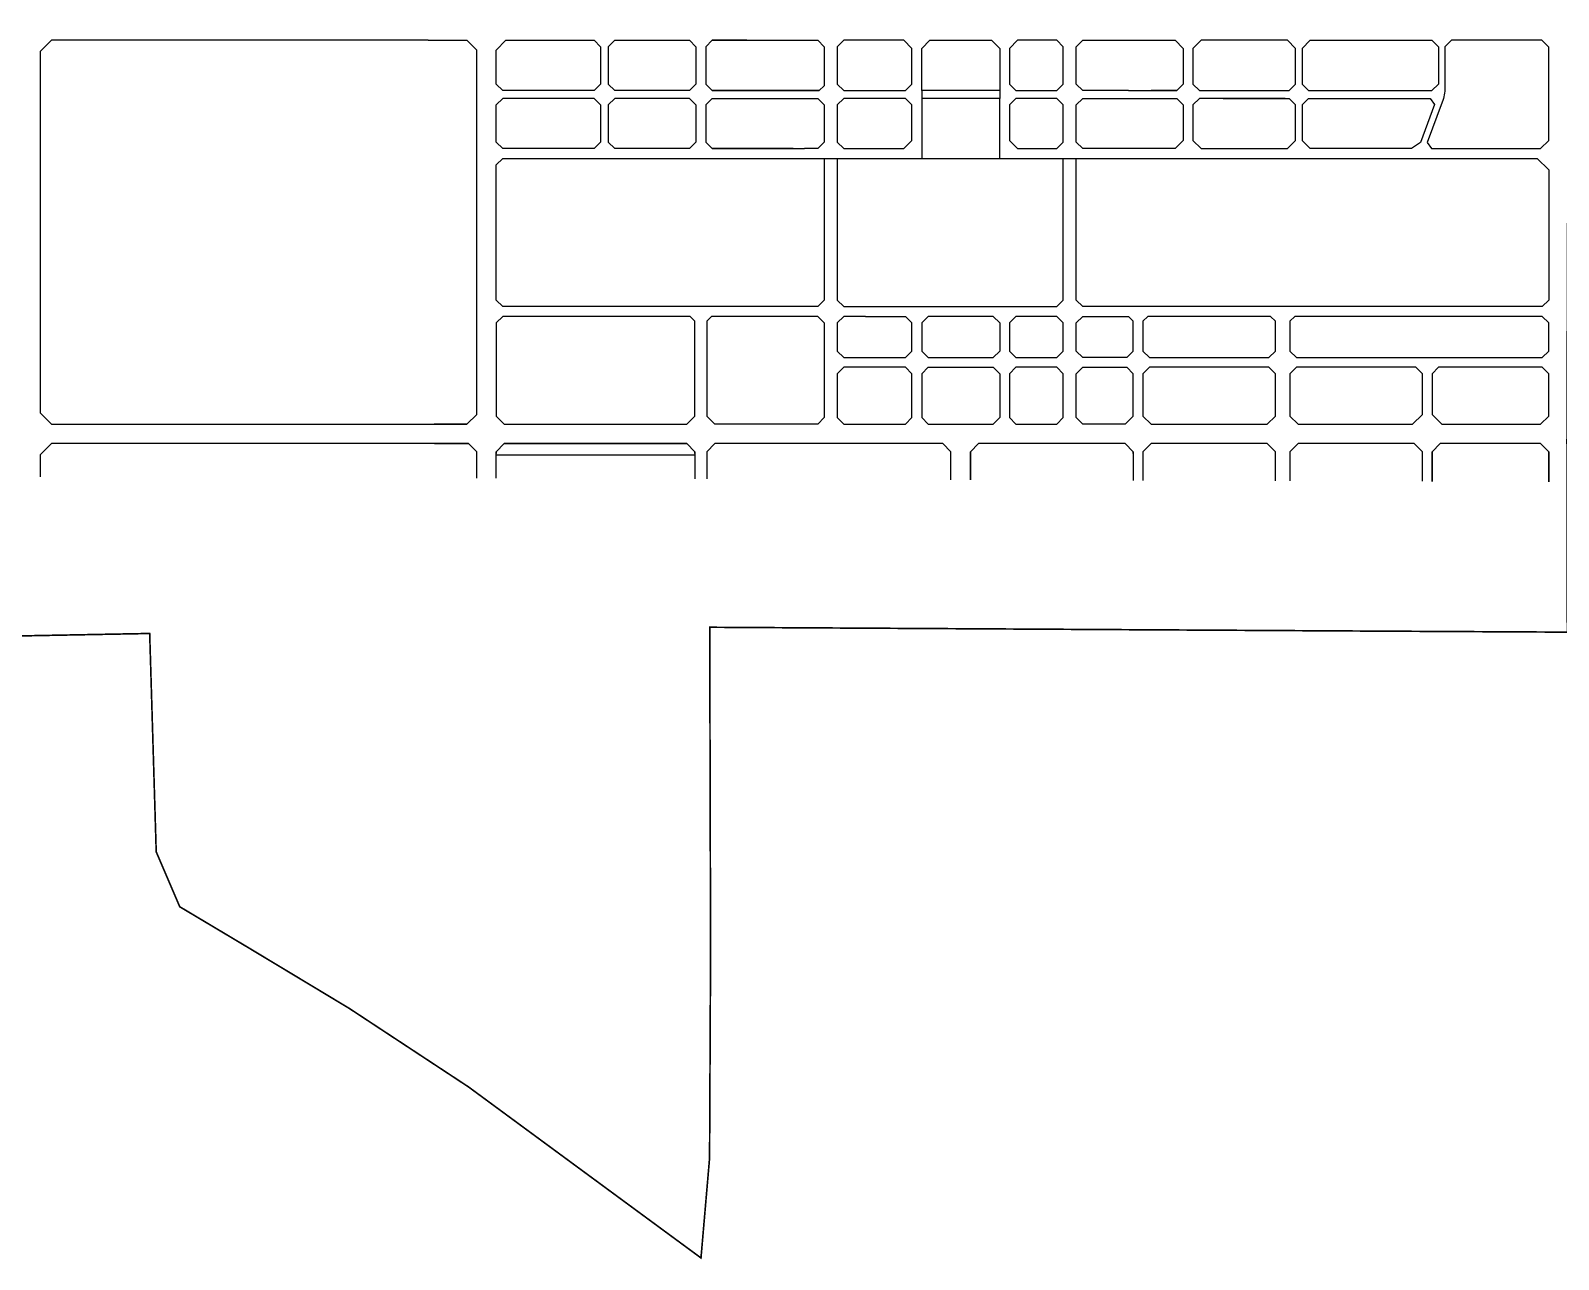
# Model space of a CAD drawing. Header units: millimetres. Extents: x 19715 to 35549, y 3563 to 14826.
# Drawn here: x 27119 to 31822, y 3563 to 7347 of the extents above; entities that cross this region are included whole.
import ezdxf

# ---------------------------------------------------------------- set-up
doc = ezdxf.new("R2010")
doc.units = ezdxf.units.MM
doc.linetypes.add('BORDER', pattern=[44.45, 12.7, -6.35, 12.7, -6.35, 0, -6.35])
doc.layers.add('0000边界', color=5, linetype='Continuous', lineweight=0)
doc.layers.add('RD-红线', color=7, linetype='Continuous')

msp = doc.modelspace()

# ---------------------------------------------------------------- linework, layer by layer
at = {"layer": '0000边界', "linetype": 'BORDER', "ltscale": 5, "const_width": 5}
msp.add_lwpolyline([(26470.3, 5471.5), (27485.8, 5490.6), (27505.9, 4818.2), (27578.4, 4649.1), (27786.6, 4524.9), (28100, 4336.2), (28467.3, 4094.3), (28943.8, 3743.6), (29182.9, 3567.7), (29209.3, 3874.7), (29212.4, 4511.4), (29209.8, 5509.7), (31324.7, 5497.5), (31849.8, 5494.7), (31848.7, 6083.7), (31852.4, 7282.2), (31887.4, 7317.2), (34366.2, 7317.2), (34367.8, 7451.8)], dxfattribs=at)
at = {"layer": 'RD-红线'}
for p, q in [((28462.4, 7317.2), (28492.4, 7287.2)), ((28552.4, 7287.2), (28582.4, 7317.2)), ((28552.4, 7287.2), (28582.4, 7317.2)), ((28582.4, 7317.2), (28853.6, 7317.2)), ((28853.6, 7317.2), (28873.6, 7297.2)), ((28873.6, 7297.2), (28873.6, 7182.4)), ((28917.6, 7317.2), (28897.6, 7297.2)), ((28897.6, 7297.2), (28897.6, 7182.4)), ((28917.6, 7317.2), (29147.4, 7317.2)), ((29147.4, 7317.2), (29167.4, 7297.2)), ((29147.4, 7317.2), (29167.4, 7297.2)), ((29167.4, 7297.2), (29167.4, 7182.4)), ((29197.4, 7297.2), (29217.4, 7317.2)), ((29217.4, 7317.2), (29197.4, 7297.2)), ((29217.4, 7317.2), (29197.4, 7297.2)), ((29197.4, 7297.2), (29197.4, 7182.4)), ((29217.4, 7317.2), (29493.1, 7317.2)), ((29324, 7317.2), (29217.4, 7317.2)), ((29217.4, 7317.2), (29493.1, 7317.2)), ((29493.1, 7317.2), (29542.2, 7317.2)), ((29493.1, 7317.2), (29542.2, 7317.2)), ((29542.2, 7317.2), (29562.2, 7297.2)), ((29542.2, 7317.2), (29562.2, 7297.2)), ((29562.2, 7297.2), (29562.2, 7177.4)), ((29602.2, 7297.2), (29622.2, 7317.2)), ((29602.2, 7297.2), (29602.2, 7182.4)), ((29807.4, 7317.2), (29622.2, 7317.2)), ((29832.4, 7292.2), (29807.4, 7317.2)), ((29832.4, 7292.2), (29807.4, 7317.2)), ((29832.4, 7182.4), (29832.4, 7292.2)), ((29862.4, 7292.2), (29887.4, 7317.2)), ((29887.4, 7317.2), (30077.4, 7317.2)), ((30077.4, 7317.2), (30102.4, 7292.2)), ((30157.4, 7317.2), (30132.4, 7292.2)), ((30157.4, 7317.2), (30132.4, 7292.2)), ((30132.4, 7292.2), (30132.4, 7182.4)), ((30498.5, 7317.2), (30642.4, 7317.2)), ((30642.4, 7317.2), (30667.4, 7292.2)), ((30722.4, 7317.2), (30697.4, 7292.2)), ((30722.4, 7317.2), (30697.4, 7292.2)), ((30697.4, 7292.2), (30697.4, 7182.4)), ((30975.9, 7317.2), (30722.4, 7317.2)), ((30975.9, 7317.2), (30722.4, 7317.2)), ((30988.4, 7317.2), (30722.4, 7317.2)), ((30988.4, 7317.2), (31013.4, 7292.2)), ((31013.4, 7182.4), (31013.4, 7292.2)), ((31033.4, 7292.2), (31058.4, 7317.2)), ((31033.4, 7292.2), (31033.4, 7182.4)), ((31058.4, 7317.2), (31433.1, 7317.2)), ((31433.1, 7317.2), (31453.1, 7297.2)), ((31453.1, 7297.2), (31453.1, 7182.4)), ((31792.4, 7296.2), (31771.4, 7317.2)), ((31792.4, 7287.2), (31792.4, 7296.2)), ((31792.4, 7008.6), (31792.4, 7296.2)), ((28492.4, 6165.2), (28492.4, 7287.2)), ((28552.4, 7182.4), (28552.4, 7287.2)), ((28572.4, 7162.4), (28552.4, 7182.4)), ((28853.6, 7162.4), (28572.4, 7162.4)), ((28853.6, 7162.4), (28873.6, 7182.4)), ((28897.6, 7182.4), (28917.6, 7162.4)), ((29147.4, 7162.4), (28917.6, 7162.4)), ((29147.4, 7162.4), (29167.4, 7182.4)), ((29217.4, 7162.4), (29197.4, 7182.4)), ((29547.2, 7162.4), (29217.4, 7162.4)), ((29217.4, 7162.4), (29547.2, 7162.4)), ((29562.2, 7177.4), (29547.2, 7162.4)), ((29602.2, 7182.4), (29622.2, 7162.4)), ((29622.2, 7162.4), (29812.4, 7162.4)), ((29812.4, 7162.4), (29832.4, 7182.4)), ((30132.4, 7182.4), (30152.4, 7162.4)), ((30697.4, 7182.4), (30717.4, 7162.4)), ((30717.4, 7162.4), (30980.9, 7162.4)), ((30790.2, 7162.4), (30993.4, 7162.4)), ((30993.4, 7162.4), (31013.4, 7182.4)), ((31053.4, 7162.4), (31033.4, 7182.4)), ((31053.4, 7162.4), (31433.1, 7162.4)), ((31433.1, 7162.4), (31453.1, 7182.4)), ((28572.4, 7138.4), (28552.4, 7118.4)), ((28552.4, 7003.6), (28552.4, 7118.4)), ((28853.6, 7138.4), (28572.4, 7138.4)), ((28853.6, 7138.4), (28873.6, 7118.4)), ((28873.6, 7118.4), (28873.6, 7003.6)), ((28917.6, 7138.4), (28897.6, 7118.4)), ((28897.6, 7118.4), (28897.6, 7003.6)), ((29147.4, 7138.4), (28917.6, 7138.4)), ((29147.4, 7138.4), (29167.4, 7118.4)), ((29167.4, 7118.4), (29167.4, 7003.6)), ((29217.4, 7138.4), (29197.4, 7118.4)), ((29197.4, 7118.4), (29197.4, 7003.6)), ((29812.4, 7138.4), (29832.4, 7118.4)), ((29832.4, 7008.6), (29832.4, 7118.4)), ((30152.4, 7138.4), (30132.4, 7118.4)), ((30152.4, 7138.4), (30132.4, 7118.4)), ((30132.4, 7118.4), (30132.4, 7008.6)), ((30132.4, 7118.4), (30132.4, 7008.6)), ((30717.4, 7138.4), (30697.4, 7118.4)), ((30697.4, 7118.4), (30697.4, 7008.6)), ((30980.9, 7138.4), (30717.4, 7138.4)), ((30790.2, 7138.4), (30993.4, 7138.4)), ((30993.4, 7138.4), (31013.4, 7118.4)), ((31013.4, 7008.6), (31013.4, 7118.4)), ((31033.4, 7118.4), (31053.4, 7138.4)), ((31033.4, 7118.4), (31033.4, 7008.6)), ((31053.4, 7138.4), (31428, 7138.4)), ((31441, 7119.6), (31397.4, 7002.4)), ((31428, 7138.4), (31441, 7119.6)), ((29807.4, 6983.6), (29832.4, 7008.6)), ((29807.4, 6983.6), (29832.4, 7008.6)), ((30132.4, 7008.6), (30157.4, 6983.6)), ((30132.4, 7008.6), (30157.4, 6983.6)), ((30132.4, 7008.6), (30157.4, 6983.6)), ((30667.4, 7008.6), (30642.4, 6983.6)), ((30697.4, 7008.6), (30722.4, 6983.6)), ((30697.4, 7008.6), (30722.4, 6983.6)), ((31013.4, 7008.6), (30988.4, 6983.6)), ((31033.4, 7008.6), (31058.4, 6983.6)), ((31767.4, 6983.6), (31792.4, 7008.6)), ((28572.4, 6983.6), (28552.4, 7003.6)), ((28572.4, 6983.6), (28552.4, 7003.6)), ((28853.6, 6983.6), (28572.4, 6983.6)), ((28873.6, 7003.6), (28853.6, 6983.6)), ((28897.6, 7003.6), (28917.6, 6983.6)), ((29147.4, 6983.6), (28917.6, 6983.6)), ((29167.4, 7003.6), (29147.4, 6983.6)), ((29167.4, 7003.6), (29147.4, 6983.6)), ((29217.4, 6983.6), (29197.4, 7003.6)), ((29197.4, 7003.6), (29217.4, 6983.6)), ((29197.4, 7003.6), (29217.4, 6983.6)), ((29466.4, 6983.6), (29217.4, 6983.6)), ((29217.4, 6983.6), (29501.2, 6983.6)), ((29217.4, 6983.6), (29501.2, 6983.6)), ((29542.2, 6983.6), (29501.2, 6983.6)), ((29542.2, 6983.6), (29501.2, 6983.6)), ((29562.2, 7003.6), (29542.2, 6983.6)), ((29562.2, 7003.6), (29542.2, 6983.6)), ((29622.2, 6983.6), (29757.4, 6983.6)), ((29862.4, 6991.6), (29862.4, 6953.6)), ((30642.4, 6983.6), (30498.5, 6983.6)), ((30722.4, 6983.6), (30975.9, 6983.6)), ((30722.4, 6983.6), (30988.4, 6983.6)), ((31370.4, 6983.6), (31058.4, 6983.6)), ((31397.4, 7002.4), (31370.4, 6983.6)), ((28552.4, 6517.1), (28552.4, 6933.6)), ((28572.4, 6953.6), (29582.2, 6953.6)), ((29562.2, 6953.6), (29562.2, 6517.1)), ((29582.2, 6953.6), (31757.4, 6953.6)), ((29602.2, 6953.6), (29602.2, 6517.1)), ((30297.9, 6517.1), (30297.9, 6953.6)), ((30337.9, 6517.1), (30337.9, 6953.6)), ((31757.4, 6953.6), (31792.4, 6918.6)), ((31792.4, 6918.6), (31792.4, 6517.1)), ((28572.4, 6497.1), (28552.4, 6517.1)), ((29542.2, 6497.1), (28572.4, 6497.1)), ((29562.2, 6517.1), (29542.2, 6497.1)), ((29602.2, 6517.1), (29622.2, 6497.1)), ((29622.2, 6497.1), (30277.9, 6497.1)), ((30277.9, 6497.1), (30297.9, 6517.1)), ((30357.9, 6497.1), (30337.9, 6517.1)), ((31772.4, 6497.1), (30357.9, 6497.1)), ((31792.4, 6517.1), (31772.4, 6497.1)), ((31792.4, 6517.1), (31772.4, 6497.1)), ((28572.4, 6467.1), (28552.4, 6447.1)), ((28552.4, 6447.1), (28552.4, 6360.2)), ((29149.4, 6467.1), (28572.4, 6467.1)), ((29164.4, 6452.1), (29149.4, 6467.1)), ((29164.4, 6290.2), (29164.4, 6452.1)), ((29215.4, 6467.1), (29200.4, 6452.1)), ((29200.4, 6452.1), (29200.4, 6290.2)), ((29542.2, 6467.1), (29215.4, 6467.1)), ((29542.2, 6467.1), (29562.2, 6447.1)), ((29622.2, 6467.1), (29602.2, 6447.1)), ((29602.2, 6447.1), (29602.2, 6360.2)), ((29689.2, 6467.1), (29622.2, 6467.1)), ((29689.2, 6467.1), (29812.4, 6467.1)), ((29812.4, 6467.1), (29832.4, 6447.1)), ((29832.4, 6360.2), (29832.4, 6447.1)), ((29882.4, 6467.1), (29862.4, 6447.1)), ((29862.4, 6447.1), (29862.4, 6360.2)), ((30082.4, 6467.1), (30102.4, 6447.1)), ((30102.4, 6447.1), (30102.4, 6360.2)), ((30152.4, 6467.1), (30132.4, 6447.1)), ((30132.4, 6447.1), (30132.4, 6360.2)), ((30277.9, 6467.1), (30152.4, 6467.1)), ((30297.9, 6447.1), (30277.9, 6467.1)), ((30297.9, 6360.2), (30297.9, 6447.1)), ((30337.9, 6447.1), (30357.9, 6467.1)), ((30337.9, 6360.2), (30337.9, 6447.1)), ((30357.9, 6467.1), (30498.5, 6467.1)), ((30513.5, 6452.1), (30498.5, 6467.1)), ((30513.5, 6360.2), (30513.5, 6452.1)), ((30558.5, 6467.1), (30543.5, 6452.1)), ((30558.5, 6467.1), (30543.5, 6452.1)), ((30543.5, 6452.1), (30543.5, 6360.2)), ((30936, 6467.1), (30558.5, 6467.1)), ((30951, 6452.1), (30936, 6467.1)), ((30951, 6360.2), (30951, 6452.1)), ((31011, 6467.1), (30996, 6452.1)), ((30996, 6452.1), (30996, 6360.2)), ((31772.4, 6467.1), (31011, 6467.1)), ((31792.4, 6447.1), (31772.4, 6467.1)), ((31792.4, 6360.2), (31792.4, 6447.1)), ((28552.4, 6360.2), (28552.4, 6160.2)), ((29602.2, 6360.2), (29622.2, 6340.2)), ((29812.4, 6340.2), (29832.4, 6360.2)), ((29862.4, 6360.2), (29882.4, 6340.2)), ((30082.4, 6340.2), (30102.4, 6360.2)), ((30132.4, 6360.2), (30152.4, 6340.2)), ((30277.9, 6340.2), (30297.9, 6360.2)), ((30357.9, 6340.2), (30337.9, 6360.2)), ((30493.5, 6340.2), (30513.5, 6360.2)), ((30543.5, 6360.2), (30563.5, 6340.2)), ((30931, 6340.2), (30951, 6360.2)), ((30996, 6360.2), (31016, 6340.2)), ((31772.4, 6340.2), (31792.4, 6360.2)), ((29622.2, 6340.2), (29812.4, 6340.2)), ((29832.4, 6290.2), (29812.4, 6310.2)), ((29862.4, 6290.2), (29882.4, 6310.2)), ((29862.4, 6290.2), (29882.4, 6310.2)), ((29862.4, 6290.2), (29882.4, 6310.2)), ((29882.4, 6340.2), (30082.4, 6340.2)), ((29882.4, 6310.2), (30082.4, 6310.2)), ((30082.4, 6310.2), (30102.4, 6290.2)), ((30082.4, 6310.2), (30102.4, 6290.2)), ((30082.4, 6310.2), (30102.4, 6290.2)), ((30132.4, 6290.2), (30152.4, 6310.2)), ((30152.4, 6340.2), (30277.9, 6340.2)), ((30493.5, 6340.2), (30357.9, 6340.2)), ((30513.5, 6290.2), (30493.5, 6310.2)), ((30543.5, 6290.2), (30563.5, 6310.2)), ((30563.5, 6340.2), (30931, 6340.2)), ((30931, 6310.2), (30563.5, 6310.2)), ((30951, 6290.2), (30931, 6310.2)), ((31016, 6310.2), (30996, 6290.2)), ((31016, 6340.2), (31772.4, 6340.2)), ((31383.5, 6310.2), (31016, 6310.2)), ((31403.5, 6290.2), (31383.5, 6310.2)), ((31453.5, 6310.2), (31433.5, 6290.2)), ((31772.4, 6310.2), (31453.5, 6310.2)), ((31792.4, 6290.2), (31772.4, 6310.2)), ((29164.4, 6160.2), (29164.4, 6290.2)), ((29200.4, 6290.2), (29200.4, 6165.2)), ((29200.4, 6290.2), (29200.4, 6160.2)), ((29832.4, 6155.2), (29832.4, 6290.2)), ((29862.4, 6290.2), (29862.4, 6155.2)), ((29862.4, 6290.2), (29862.4, 6155.2)), ((29862.4, 6290.2), (29862.4, 6155.2)), ((30102.4, 6290.2), (30102.4, 6155.2)), ((30102.4, 6290.2), (30102.4, 6155.2)), ((30102.4, 6290.2), (30102.4, 6155.2)), ((30132.4, 6290.2), (30132.4, 6155.2)), ((30513.5, 6160.2), (30513.5, 6290.2)), ((30543.5, 6290.2), (30543.5, 6165.2)), ((30951, 6165.2), (30951, 6290.2)), ((30951, 6160.2), (30951, 6290.2)), ((30996, 6290.2), (30996, 6160.2)), ((31403.5, 6165.2), (31403.5, 6290.2)), ((31433.5, 6290.2), (31433.5, 6165.2)), ((31792.4, 6160.2), (31792.4, 6290.2)), ((28492.4, 6165.2), (28462.4, 6135.2)), ((30543.5, 6165.2), (30543.5, 6160.2)), ((30951, 6160.2), (30951, 6165.2)), ((28462.4, 6135.2), (28361.5, 6135.2)), ((28552.4, 6160.2), (28577.4, 6135.2)), ((28552.4, 6160.2), (28577.4, 6135.2)), ((28577.4, 6135.2), (29139.4, 6135.2)), ((29164.4, 6160.2), (29139.4, 6135.2)), ((29164.4, 6160.2), (29139.4, 6135.2)), ((29200.4, 6160.2), (29225.4, 6135.2)), ((29812.4, 6135.2), (29832.4, 6155.2)), ((29862.4, 6155.2), (29882.4, 6135.2)), ((29862.4, 6155.2), (29882.4, 6135.2)), ((29862.4, 6155.2), (29882.4, 6135.2)), ((29882.4, 6135.2), (30082.4, 6135.2)), ((30102.4, 6155.2), (30082.4, 6135.2)), ((30102.4, 6155.2), (30082.4, 6135.2)), ((30102.4, 6155.2), (30082.4, 6135.2)), ((30132.4, 6155.2), (30152.4, 6135.2)), ((30513.5, 6160.2), (30488.5, 6135.2)), ((30543.5, 6160.2), (30568.5, 6135.2)), ((30543.5, 6160.2), (30568.5, 6135.2)), ((30568.5, 6135.2), (30926, 6135.2)), ((30568.5, 6135.2), (30926, 6135.2)), ((30926, 6135.2), (30951, 6160.2)), ((30926, 6135.2), (30951, 6160.2)), ((30996, 6160.2), (31021, 6135.2)), ((31021, 6135.2), (31373.5, 6135.2)), ((31463.5, 6135.2), (31767.4, 6135.2)), ((31767.4, 6135.2), (31792.4, 6160.2)), ((31767.4, 6135.2), (31792.4, 6160.2)), ((28362.5, 6075.2), (28467.4, 6075.2)), ((28467.4, 6075.2), (28492.4, 6050.2)), ((28577.4, 6075.2), (28552.4, 6050.2)), ((28552.4, 6050.2), (28577.4, 6075.2)), ((29139.4, 6075.2), (28577.4, 6075.2)), ((28577.4, 6075.2), (29139.4, 6075.2)), ((29164.4, 6050.2), (29139.4, 6075.2)), ((29164.4, 6050.2), (29139.4, 6075.2)), ((29225.4, 6075.2), (29200.4, 6050.2)), ((29200.4, 6050.2), (29225.4, 6075.2)), ((29927.4, 6075.2), (29225.4, 6075.2)), ((29927.4, 6075.2), (29225.4, 6075.2)), ((29952.4, 6050.2), (29927.4, 6075.2)), ((29952.4, 6050.2), (29927.4, 6075.2)), ((30488.5, 6075.2), (30037.4, 6075.2)), ((30488.5, 6075.2), (30037.4, 6075.2)), ((30513.5, 6050.2), (30488.5, 6075.2)), ((30513.5, 6050.2), (30488.5, 6075.2)), ((30568.5, 6075.2), (30543.5, 6050.2)), ((30543.5, 6050.2), (30568.5, 6075.2)), ((30926, 6075.2), (30568.5, 6075.2)), ((30926, 6075.2), (30568.5, 6075.2)), ((30951, 6050.2), (30926, 6075.2)), ((30951, 6050.2), (30926, 6075.2)), ((31021, 6075.2), (30996, 6050.2)), ((31021, 6075.2), (30996, 6050.2)), ((30996, 6050.2), (31021, 6075.2)), ((31378.5, 6075.2), (31021, 6075.2)), ((31378.5, 6075.2), (31021, 6075.2)), ((31378.5, 6075.2), (31021, 6075.2)), ((31403.5, 6050.2), (31378.5, 6075.2)), ((31403.5, 6050.2), (31378.5, 6075.2)), ((31403.5, 6050.2), (31378.5, 6075.2)), ((31458.5, 6075.2), (31433.5, 6050.2)), ((31433.5, 6050.2), (31458.5, 6075.2)), ((31762.4, 6075.2), (31458.5, 6075.2)), ((31767.4, 6075.2), (31458.5, 6075.2)), ((31767.4, 6075.2), (31762.4, 6075.2)), ((31767.4, 6075.2), (31762.4, 6075.2)), ((31792.4, 6050.2), (31767.4, 6075.2)), ((31792.4, 6050.2), (31767.4, 6075.2)), ((28552.4, 5968.6), (28552.4, 6050.2)), ((28552.4, 6050.2), (28552.4, 6045.2)), ((28552.4, 6040.2), (29164.4, 6040.2)), ((29164.4, 6050.2), (29164.4, 5966.5)), ((29164.4, 6045.2), (29164.4, 6050.2)), ((29200.4, 6050.2), (29200.4, 5966.4)), ((29200.4, 6050.2), (29200.4, 6045.2)), ((29952.4, 5963.9), (29952.4, 6050.2)), ((30012.4, 5963.7), (30012.4, 6050.2)), ((30012.4, 6050.2), (30012.4, 6045.2)), ((30012.4, 6045.2), (30012.4, 5963.7)), ((30513.5, 6050.2), (30513.5, 5962.1)), ((30513.5, 6045.2), (30513.5, 6050.2)), ((30543.5, 6050.2), (30543.5, 5962)), ((30543.5, 6050.2), (30543.5, 6045.2)), ((30951, 5960.6), (30951, 6050.2)), ((30951, 6045.2), (30951, 6050.2)), ((30996, 6050.2), (30996, 5960.4)), ((30996, 6050.2), (30996, 6045.2)), ((30996, 6050.2), (30996, 6045.2)), ((31403.5, 5959.1), (31403.5, 6050.2)), ((31403.5, 6045.2), (31403.5, 6050.2)), ((31403.5, 6045.2), (31403.5, 6050.2)), ((31433.5, 5959), (31433.5, 6050.2)), ((31433.5, 6050.2), (31433.5, 5959)), ((31792.4, 6050.2), (31792.4, 5957.8)), ((31792.4, 5957.8), (31792.4, 6050.2))]:
    msp.add_line(p, q, dxfattribs=at)
for points in [[(28342.6, 7317.2), (27183.9, 7317.2), (27148.9, 7282.2), (27148.9, 6170.2), (27183.9, 6135.2), (28361.5, 6135.2)], [(28342.6, 7317.2), (28462.4, 7317.2)], [(30102.4, 7292.2), (30102.4, 7162.4), (29862.4, 7162.4), (29862.4, 7292.2)], [(30152.4, 7162.4), (30277.9, 7162.4), (30297.9, 7182.4), (30297.9, 7297.2), (30277.9, 7317.2), (30157.4, 7317.2)], [(30498.5, 7162.4), (30357.9, 7162.4), (30337.9, 7182.4), (30337.9, 7297.2), (30357.9, 7317.2), (30498.5, 7317.2)], [(30667.4, 7292.2), (30667.4, 7182.4), (30647.4, 7162.4), (30568.5, 7162.4)], [(29862.4, 7162.4), (29862.4, 7138.4)], [(30102.4, 7162.4), (30102.4, 7138.4)], [(30498.5, 7162.4), (30647.4, 7162.4)], [(29217.4, 7138.4), (29542.2, 7138.4), (29562.2, 7118.4), (29562.2, 7003.6)], [(29812.4, 7138.4), (29622.2, 7138.4), (29602.2, 7118.4), (29602.2, 7003.6), (29622.2, 6983.6), (29807.4, 6983.6)], [(30102.4, 6953.6), (30102.4, 7138.4), (29862.4, 7138.4), (29862.4, 6953.6)], [(30157.4, 6983.6), (30277.9, 6983.6), (30297.9, 7003.6), (30297.9, 7118.4), (30277.9, 7138.4), (30152.4, 7138.4)], [(30498.5, 6983.6), (30357.9, 6983.6), (30337.9, 7003.6), (30337.9, 7118.4), (30357.9, 7138.4), (30498.5, 7138.4)], [(30498.5, 7138.4), (30647.4, 7138.4), (30667.4, 7118.4), (30667.4, 7008.6), (30642.4, 6983.6)], [(28552.4, 6933.6), (28572.4, 6953.6)], [(29562.2, 6447.1), (29562.2, 6155.2), (29542.2, 6135.2), (29225.4, 6135.2)], [(30082.4, 6467.1), (29882.4, 6467.1)], [(29812.4, 6310.2), (29622.2, 6310.2), (29602.2, 6290.2), (29602.2, 6155.2), (29622.2, 6135.2), (29812.4, 6135.2)], [(30152.4, 6135.2), (30277.9, 6135.2), (30297.9, 6155.2), (30297.9, 6290.2), (30277.9, 6310.2), (30152.4, 6310.2)], [(30488.5, 6135.2), (30357.9, 6135.2), (30337.9, 6155.2), (30337.9, 6290.2), (30357.9, 6310.2), (30493.5, 6310.2)], [(28462.4, 6135.2), (28492.4, 6165.2)], [(31373.5, 6135.2), (31403.5, 6165.2)], [(31433.5, 6165.2), (31463.5, 6135.2)], [(28361.5, 6135.2), (28462.4, 6135.2)], [(28362.5, 6075.2), (27183.9, 6075.2), (27148.9, 6040.2), (27148.9, 5973.2)], [(28467.4, 6075.2), (28362.5, 6075.2)], [(28492.4, 6050.2), (28467.4, 6075.2)], [(30012.4, 6050.2), (30037.4, 6075.2)], [(28492.4, 5968.8), (28492.4, 6050.2)]]:
    msp.add_lwpolyline(points, dxfattribs=at)
msp.add_lwpolyline([(31771.4, 7317.2), (31493.1, 7317.2), (31473.1, 7297.2), (31473.1, 7172, -0.08932), (31465, 7126.6), (31418.7, 7002.4), (31431.7, 6983.6), (31767.4, 6983.6)], format="xyb", dxfattribs=at)

doc.saveas('drawing.dxf')
